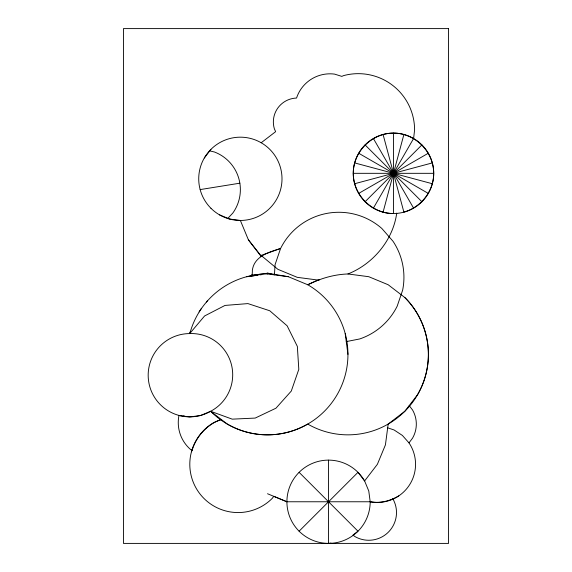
<?xml version="1.0" encoding="UTF-8"?>
<svg xmlns="http://www.w3.org/2000/svg" width="572" height="572" viewBox="0 0 572 572"><rect width="100%" height="100%" fill="white"/><g stroke="black" fill="none" stroke-linecap="round" stroke-linejoin="round"><path stroke-width="0.86" d="M251.937 274.388C251.93 278.764 252.474 271.257 252.338 270.392C254.132 256.199 269.033 252.13 280.587 248.477A65.044 65.044 0 0 1 381.846 228.485L393.021 241.27A65.044 65.044 0 0 1 402.659 290.111L397.183 306.184A65.044 65.044 0 0 1 359.702 338.953L346.267 341.606M274.417 274.875L275.103 264.55L280.587 248.477L260.789 255.52L248.405 239.854L240.369 220.456L229.594 219.033L219.548 214.872M353.267 173.323C353.131 151.802 371.964 132.976 393.486 133.104C415.015 132.976 433.841 151.802 433.705 173.323C433.841 194.852 415.015 213.678 393.486 213.542C371.964 213.678 353.131 194.852 353.267 173.323L433.705 173.323M396.725 213.12C393.078 240.118 373.13 263.999 347.948 273.967C333.726 274.453 320.392 278.521 307.729 284.742L288.331 276.705L267.689 273.187L252.173 275.232M271.893 274.245L267.689 273.187L267.51 273.967A80.438 80.438 0 0 0 189.818 333.583A41.634 41.634 0 0 0 149.599 386A41.634 41.634 0 0 0 210.632 411.282L232.232 419.154L255.191 418.075L275.954 408.201L291.284 391.069L298.806 369.355L297.347 346.41L287.137 325.818L269.762 310.768L247.926 303.596L225.01 305.427L204.583 315.973L189.711 333.583A80.438 80.438 0 0 1 190.176 331.903M267.689 273.187L267.51 273.974L288.331 276.705M383.076 212.176L403.896 134.477M261.19 256.513L261.475 255.741L260.789 255.52L261.19 256.513L248.405 239.854M179.043 415.444L178.964 415.522A35.607 35.607 0 0 0 190.312 449.27L191.992 450.4C196.353 436.343 207.214 424.231 221.257 419.455L227.291 424.067A80.438 80.438 0 0 0 337.173 394.623A80.438 80.438 0 0 0 307.729 284.742L318.068 280.073L319.455 279.887M191.456 451.794L192.714 448.755M373.38 208.158L413.599 138.495L414.593 129.973A56.306 56.306 0 0 0 343.708 75.583L341.799 76.376L334.591 74.117A35.207 35.207 0 0 0 296.546 98.055A23.895 23.895 0 0 0 274.36 128.8L275.647 131.66L261.19 142.757M347.948 273.967L368.768 276.705L388.166 284.742L404.826 297.526A80.438 80.438 0 0 1 417.61 394.623L404.826 411.282L388.166 424.067L385.428 444.887L377.391 464.285L364.607 480.945A41.634 41.634 0 0 0 296.653 474.996A41.634 41.634 0 0 0 314.307 540.89A41.634 41.634 0 0 0 370.191 501.766A38.167 38.167 0 0 0 408.987 442.878L412.548 438.145A28.15 28.15 0 0 0 412.548 409.988L409.187 405.605M204.311 157.994L210.925 149.371M227.87 218.318L232.754 213.142A40.219 40.219 0 0 0 214.457 152.002L209.76 150.894M365.05 201.766L421.929 144.888M299.106 531.202L357.993 472.322L364.607 480.945L368.768 490.983L370.191 501.766C380.237 503.603 390.147 500.936 398.798 495.881M358.658 193.436L428.321 153.217M354.64 183.734L432.339 162.913M200.15 189.589L239.854 183.19M254.497 275.683L246.689 276.712L258.065 275.096M256.199 275.439L257.965 275.225M331.038 543.071L328.55 543.4L328.55 460.124M259.781 274.889L261.497 274.689M189.818 333.583A41.227 41.227 0 0 1 210.632 411.282L221.257 419.455L213.935 422.501A48.262 48.262 0 0 0 199.778 493.679A48.262 48.262 0 0 0 272.193 498.426L273.795 496.332L286.915 501.766L370.191 501.766M183.183 415.987L184.842 416.209M178.964 415.522L189.747 416.945L200.522 415.522L210.632 411.289A80.438 80.438 0 0 0 307.729 424.067A80.438 80.438 0 0 0 404.826 297.526M354.64 162.913L432.339 183.734M387.673 427.827L394.051 429.951L402.373 435.428L408.987 442.878M267.51 493.736L286.915 501.766M358.658 153.217L428.321 193.436M261.475 255.741L277.849 269.298L297.247 277.334L318.068 280.073M365.05 144.888L421.929 201.766M299.106 472.322L357.993 531.202L352.96 535.063L354.905 536.55A27.728 27.728 0 0 0 392.785 498.677M373.38 138.495L413.599 208.158M383.076 134.477L403.896 212.176A40.219 40.219 0 0 0 424.295 147.476A40.219 40.219 0 0 0 357.035 156.328A40.219 40.219 0 0 0 393.486 213.542L393.486 133.104M345.209 333.583L347.948 354.404M199.085 311.94A80.438 80.438 0 0 1 201.501 308.279M206.37 302.009A80.438 80.438 0 0 1 207.529 300.686M448.562 28.6L123.438 28.6L123.438 543.4L448.562 543.4L448.562 28.6M210.925 208.258A41.634 41.634 0 0 0 280.587 189.589A41.634 41.634 0 0 0 229.594 138.596A41.634 41.634 0 0 0 210.925 208.258"/></g></svg>
